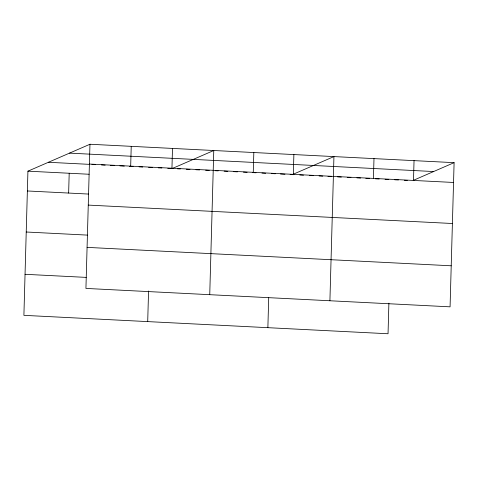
<?xml version="1.0" encoding="UTF-8"?>
<svg xmlns="http://www.w3.org/2000/svg" width="478" height="478" viewBox="0 0 478 478"><rect width="100%" height="100%" fill="white"/><g stroke="black" fill="none" stroke-linecap="round" stroke-linejoin="round"><path stroke-width="0.72" d="M89.96 144.248L85.932 288.425L450.073 306.834L454.1 162.657L89.96 144.248L27.927 171.166L23.9 315.343L388.04 333.752L388.895 303.16M68.641 193.058L69.196 173.251M130.679 166.135L131.229 146.334M147.708 321.604L148.562 291.006M171.949 168.226L172.498 148.419M209.74 294.681L213.768 150.504L172.205 168.543M253.268 172.337L253.824 152.53M267.871 327.675L268.708 297.83M293.325 174.362L293.88 154.555M329.91 300.758L333.937 156.581L292.369 174.619M373.438 178.414L373.987 158.606M413.494 180.439L414.044 160.632M413.195 180.409L454.1 162.657M69.489 153.127L433.63 171.542M89.41 164.05L453.544 182.465M48.398 162.281L89.667 164.366M91.878 164.48L95.564 164.665M101.461 164.964L105.142 165.149M110.304 165.412L114.726 165.633M119.882 165.896L124.304 166.117M129.46 166.38L133.147 166.565M139.044 166.864L142.725 167.049M148.622 167.348L152.309 167.533M158.206 167.832L161.887 168.023M167.784 168.316L171.471 168.507M177.398 168.806L180.367 168.955M186.301 169.254L190.005 169.445M195.944 169.744L199.649 169.929M205.588 170.228L209.292 170.419M215.225 170.718L218.195 170.867M224.128 171.166L227.839 171.357M233.772 171.656L237.482 171.841M243.416 172.14L247.126 172.331M252.318 172.594L256.023 172.779M261.956 173.078L265.666 173.269M271.6 173.568L275.31 173.753M280.502 174.016L284.954 174.243M290.146 174.506L293.856 174.691M299.79 174.996L303.5 175.181M309.433 175.48L313.138 175.671M319.077 175.97L322.781 176.155M327.974 176.418L331.684 176.603M337.617 176.908L341.328 177.093M347.261 177.392L350.971 177.583M356.905 177.882L360.615 178.067M365.807 178.33L369.512 178.521M375.451 178.82L379.156 179.005M385.089 179.304L388.799 179.495M394.732 179.794L398.443 179.979M404.376 180.284L407.346 180.433M27.927 171.166L89.093 174.255M27.371 190.967L88.538 194.062M88.263 205.092L452.403 223.507M26.23 232.009L87.396 235.104M87.08 247.377L451.22 265.792M25.047 274.3L86.213 277.389"/></g></svg>
